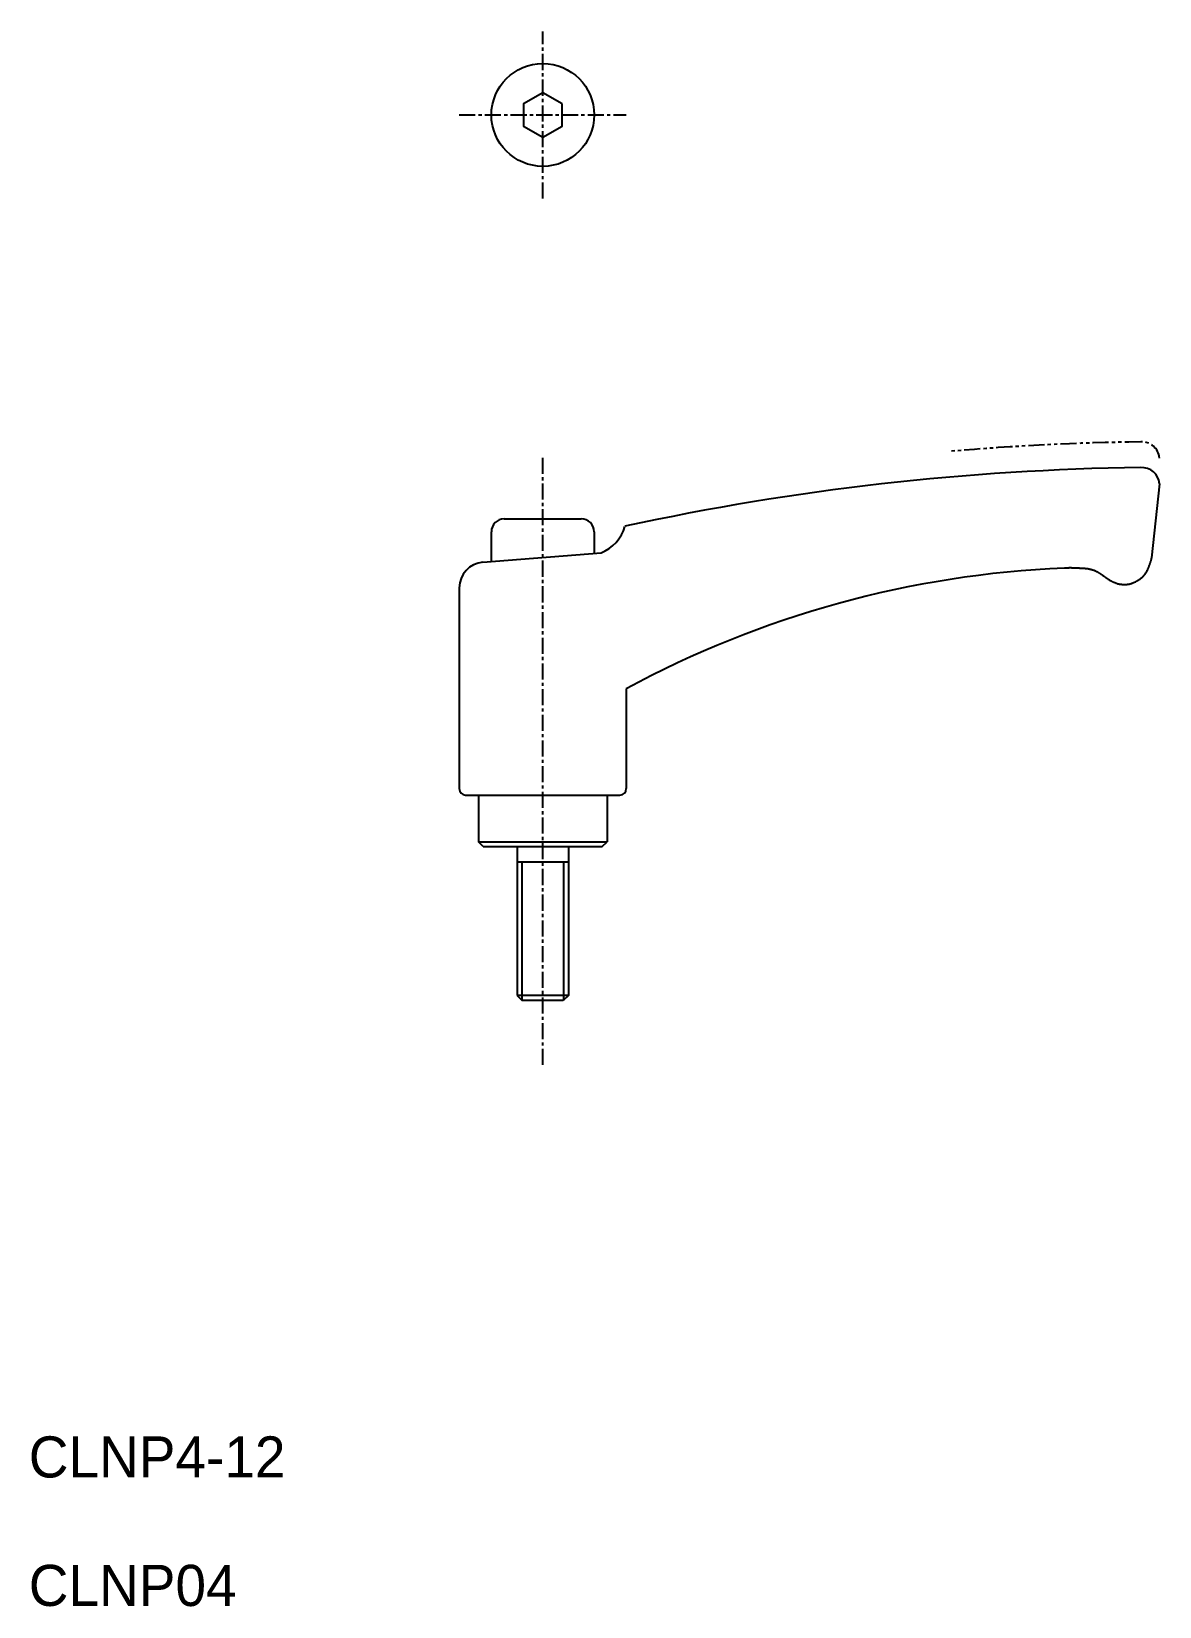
# Model space of a CAD drawing. Extents: x -2464 to -2376, y -904 to -781.
import ezdxf

# ---------------------------------------------------------------- set-up
doc = ezdxf.new("R2010")
doc.units = 0
doc.linetypes.add('CENTER', pattern=[2, 1.25, -0.25, 0.25, -0.25])
doc.linetypes.add('PHANTOM', pattern=[2.5, 1.25, -0.25, 0.25, -0.25, 0.25, -0.25])
doc.layers.get('0').update_dxf_attribs({"linetype": 'CONTINUOUS'})
doc.layers.add('CENTER', color=1, linetype='CENTER')

msp = doc.modelspace()

# ---------------------------------------------------------------- linework, layer by layer
at = {"color": 7, "linetype": 'CONTINUOUS'}
for p, q in [((-2375.99, -816.12), (-2376.62, -821.9)), ((-2426.99, -818.86), (-2420.99, -818.86)), ((-2427.99, -822.18), (-2427.99, -819.86)), ((-2419.99, -819.86), (-2419.99, -821.54)), ((-2428.65, -822.24), (-2419.45, -821.5)), ((-2430.49, -824.23), (-2430.49, -839.86)), ((-2417.49, -832.09), (-2417.49, -839.86)), ((-2429.99, -840.36), (-2417.99, -840.36)), ((-2428.99, -840.36), (-2428.99, -844)), ((-2418.99, -840.36), (-2418.99, -844)), ((-2428.63, -844.36), (-2428.99, -844)), ((-2428.99, -844), (-2418.99, -844)), ((-2428.63, -844.36), (-2419.36, -844.36)), ((-2425.99, -844.36), (-2425.99, -855.96)), ((-2421.99, -844.36), (-2421.99, -855.96)), ((-2419.36, -844.36), (-2418.99, -844)), ((-2425.99, -845.56), (-2421.99, -845.56)), ((-2425.99, -855.96), (-2425.59, -856.36)), ((-2421.99, -855.96), (-2425.99, -855.96)), ((-2422.39, -856.36), (-2425.59, -856.36)), ((-2421.99, -855.96), (-2422.39, -856.36))]:
    msp.add_line(p, q, dxfattribs=at)
at = {"color": 3, "linetype": 'CONTINUOUS'}
for p, q in [((-2425.61, -845.56), (-2425.61, -856.34)), ((-2422.37, -845.56), (-2422.37, -856.34))]:
    msp.add_line(p, q, dxfattribs=at)
at = {"color": 7, "linetype": 'CONTINUOUS'}
msp.add_lwpolyline([(-2422.49, -786.56), (-2423.99, -785.69), (-2425.49, -786.56), (-2425.49, -788.29), (-2423.99, -789.15), (-2422.49, -788.29)], close=True, dxfattribs=at)
at = {"color": 7}
msp.add_polyline3d([(-2376.62, -821.9, 0), (-2376.62, -821.9, 0), (-2376.62, -821.91, 0), (-2376.62, -821.91, 0), (-2376.62, -821.92, 0), (-2376.62, -821.93, 0), (-2376.63, -821.94, 0), (-2376.63, -821.96, 0), (-2376.64, -821.97, 0), (-2376.64, -821.99, 0), (-2376.65, -822.01, 0), (-2376.65, -822.03, 0), (-2376.66, -822.05, 0), (-2376.67, -822.07, 0), (-2376.67, -822.1, 0), (-2376.68, -822.12, 0), (-2376.69, -822.15, 0), (-2376.7, -822.18, 0), (-2376.71, -822.21, 0), (-2376.72, -822.24, 0), (-2376.73, -822.27, 0), (-2376.74, -822.3, 0), (-2376.75, -822.33, 0), (-2376.76, -822.36, 0), (-2376.77, -822.39, 0), (-2376.78, -822.43, 0), (-2376.79, -822.46, 0), (-2376.8, -822.49, 0), (-2376.82, -822.52, 0), (-2376.83, -822.56, 0), (-2376.84, -822.59, 0), (-2376.85, -822.62, 0), (-2376.87, -822.66, 0), (-2376.88, -822.69, 0), (-2376.89, -822.72, 0), (-2376.9, -822.75, 0), (-2376.92, -822.78, 0), (-2376.93, -822.81, 0), (-2376.94, -822.84, 0), (-2376.96, -822.87, 0), (-2376.97, -822.89, 0), (-2376.98, -822.92, 0), (-2377, -822.95, 0), (-2377.01, -822.97, 0), (-2377.03, -823, 0), (-2377.04, -823.02, 0), (-2377.05, -823.05, 0), (-2377.07, -823.07, 0), (-2377.08, -823.09, 0), (-2377.1, -823.12, 0), (-2377.11, -823.14, 0), (-2377.13, -823.16, 0), (-2377.14, -823.18, 0), (-2377.16, -823.2, 0), (-2377.17, -823.22, 0), (-2377.19, -823.24, 0), (-2377.2, -823.26, 0), (-2377.22, -823.28, 0), (-2377.23, -823.3, 0), (-2377.25, -823.32, 0), (-2377.27, -823.33, 0), (-2377.28, -823.35, 0), (-2377.3, -823.37, 0), (-2377.31, -823.39, 0), (-2377.33, -823.4, 0), (-2377.35, -823.42, 0), (-2377.37, -823.44, 0), (-2377.38, -823.45, 0), (-2377.4, -823.47, 0), (-2377.42, -823.48, 0), (-2377.44, -823.5, 0), (-2377.46, -823.51, 0), (-2377.47, -823.53, 0), (-2377.49, -823.54, 0), (-2377.51, -823.55, 0), (-2377.53, -823.57, 0), (-2377.55, -823.58, 0), (-2377.57, -823.6, 0), (-2377.59, -823.61, 0), (-2377.61, -823.62, 0), (-2377.63, -823.64, 0), (-2377.65, -823.65, 0), (-2377.67, -823.66, 0), (-2377.69, -823.68, 0), (-2377.72, -823.69, 0), (-2377.74, -823.7, 0), (-2377.76, -823.72, 0), (-2377.78, -823.73, 0), (-2377.8, -823.74, 0), (-2377.83, -823.75, 0), (-2377.85, -823.76, 0), (-2377.87, -823.78, 0), (-2377.9, -823.79, 0), (-2377.92, -823.8, 0), (-2377.94, -823.81, 0), (-2377.97, -823.82, 0), (-2377.99, -823.83, 0), (-2378.01, -823.84, 0), (-2378.04, -823.85, 0), (-2378.06, -823.86, 0), (-2378.09, -823.87, 0), (-2378.11, -823.88, 0), (-2378.14, -823.89, 0), (-2378.16, -823.9, 0), (-2378.18, -823.91, 0), (-2378.21, -823.91, 0), (-2378.23, -823.92, 0), (-2378.26, -823.93, 0), (-2378.28, -823.94, 0), (-2378.31, -823.94, 0), (-2378.34, -823.95, 0), (-2378.36, -823.96, 0), (-2378.39, -823.96, 0), (-2378.41, -823.97, 0), (-2378.44, -823.97, 0), (-2378.46, -823.98, 0), (-2378.49, -823.98, 0), (-2378.52, -823.98, 0), (-2378.54, -823.99, 0), (-2378.57, -823.99, 0), (-2378.59, -823.99, 0), (-2378.62, -823.99, 0), (-2378.64, -823.99, 0), (-2378.67, -823.99, 0), (-2378.7, -824, 0), (-2378.72, -824, 0), (-2378.75, -824, 0), (-2378.77, -824, 0), (-2378.8, -823.99, 0), (-2378.83, -823.99, 0), (-2378.85, -823.99, 0), (-2378.88, -823.99, 0), (-2378.9, -823.99, 0), (-2378.93, -823.98, 0), (-2378.95, -823.98, 0), (-2378.98, -823.98, 0), (-2379.01, -823.97, 0), (-2379.03, -823.97, 0), (-2379.06, -823.97, 0), (-2379.08, -823.96, 0), (-2379.11, -823.96, 0), (-2379.13, -823.95, 0), (-2379.16, -823.95, 0), (-2379.18, -823.94, 0), (-2379.21, -823.93, 0), (-2379.23, -823.93, 0), (-2379.26, -823.92, 0), (-2379.28, -823.91, 0), (-2379.31, -823.9, 0), (-2379.33, -823.9, 0), (-2379.36, -823.89, 0), (-2379.38, -823.88, 0), (-2379.41, -823.87, 0), (-2379.43, -823.86, 0), (-2379.46, -823.85, 0), (-2379.48, -823.84, 0), (-2379.5, -823.83, 0), (-2379.53, -823.82, 0), (-2379.55, -823.81, 0), (-2379.57, -823.8, 0), (-2379.6, -823.79, 0), (-2379.62, -823.78, 0), (-2379.64, -823.77, 0), (-2379.67, -823.75, 0), (-2379.69, -823.74, 0), (-2379.71, -823.73, 0), (-2379.73, -823.72, 0), (-2379.76, -823.71, 0), (-2379.78, -823.69, 0), (-2379.8, -823.68, 0), (-2379.82, -823.67, 0), (-2379.85, -823.65, 0), (-2379.87, -823.64, 0), (-2379.89, -823.63, 0), (-2379.91, -823.61, 0), (-2379.93, -823.6, 0), (-2379.96, -823.58, 0), (-2379.98, -823.57, 0), (-2380, -823.55, 0), (-2380.02, -823.54, 0), (-2380.04, -823.53, 0), (-2380.06, -823.51, 0), (-2380.08, -823.5, 0), (-2380.11, -823.48, 0), (-2380.13, -823.47, 0), (-2380.15, -823.45, 0), (-2380.17, -823.44, 0), (-2380.19, -823.42, 0), (-2380.21, -823.41, 0), (-2380.23, -823.39, 0), (-2380.25, -823.38, 0), (-2380.27, -823.36, 0), (-2380.3, -823.35, 0), (-2380.32, -823.33, 0), (-2380.34, -823.32, 0), (-2380.36, -823.3, 0), (-2380.38, -823.29, 0), (-2380.4, -823.27, 0), (-2380.42, -823.26, 0), (-2380.44, -823.24, 0), (-2380.46, -823.23, 0), (-2380.49, -823.22, 0), (-2380.51, -823.2, 0), (-2380.53, -823.19, 0), (-2380.55, -823.17, 0), (-2380.57, -823.16, 0), (-2380.59, -823.14, 0), (-2380.61, -823.13, 0), (-2380.64, -823.12, 0), (-2380.66, -823.1, 0), (-2380.68, -823.09, 0), (-2380.7, -823.08, 0), (-2380.72, -823.06, 0), (-2380.74, -823.05, 0), (-2380.77, -823.04, 0), (-2380.79, -823.02, 0), (-2380.81, -823.01, 0), (-2380.83, -823, 0), (-2380.85, -822.99, 0), (-2380.88, -822.98, 0), (-2380.9, -822.97, 0), (-2380.92, -822.95, 0), (-2380.94, -822.94, 0), (-2380.97, -822.93, 0), (-2380.99, -822.92, 0), (-2381.01, -822.91, 0), (-2381.04, -822.9, 0), (-2381.06, -822.89, 0), (-2381.08, -822.88, 0), (-2381.11, -822.88, 0), (-2381.13, -822.87, 0), (-2381.15, -822.86, 0), (-2381.18, -822.85, 0), (-2381.2, -822.84, 0), (-2381.22, -822.84, 0), (-2381.25, -822.83, 0), (-2381.27, -822.82, 0), (-2381.3, -822.82, 0), (-2381.32, -822.81, 0), (-2381.35, -822.8, 0), (-2381.37, -822.8, 0), (-2381.4, -822.79, 0), (-2381.42, -822.79, 0), (-2381.45, -822.78, 0), (-2381.47, -822.78, 0), (-2381.5, -822.77, 0), (-2381.52, -822.77, 0), (-2381.55, -822.76, 0), (-2381.57, -822.76, 0), (-2381.6, -822.75, 0), (-2381.62, -822.75, 0), (-2381.65, -822.75, 0), (-2381.67, -822.75, 0), (-2381.7, -822.74, 0), (-2381.73, -822.74, 0), (-2381.75, -822.74, 0), (-2381.78, -822.73, 0), (-2381.8, -822.73, 0), (-2381.83, -822.73, 0), (-2381.85, -822.73, 0), (-2381.88, -822.72, 0), (-2381.91, -822.72, 0), (-2381.93, -822.72, 0), (-2381.96, -822.72, 0), (-2381.98, -822.72, 0), (-2382.01, -822.71, 0), (-2382.04, -822.71, 0), (-2382.06, -822.71, 0), (-2382.09, -822.71, 0), (-2382.11, -822.71, 0), (-2382.14, -822.71, 0), (-2382.17, -822.71, 0), (-2382.19, -822.71, 0), (-2382.22, -822.7, 0), (-2382.24, -822.7, 0), (-2382.27, -822.7, 0), (-2382.3, -822.7, 0), (-2382.32, -822.7, 0), (-2382.35, -822.7, 0), (-2382.37, -822.7, 0), (-2382.4, -822.7, 0), (-2382.42, -822.7, 0), (-2382.45, -822.7, 0), (-2382.48, -822.69, 0), (-2382.5, -822.69, 0), (-2382.53, -822.69, 0), (-2382.55, -822.69, 0), (-2382.58, -822.69, 0), (-2382.6, -822.69, 0), (-2382.63, -822.69, 0), (-2382.66, -822.69, 0), (-2382.68, -822.69, 0), (-2382.71, -822.69, 0), (-2382.73, -822.69, 0), (-2382.76, -822.69, 0), (-2382.78, -822.69, 0), (-2382.81, -822.69, 0), (-2382.83, -822.68, 0), (-2382.86, -822.68, 0), (-2382.88, -822.68, 0), (-2382.91, -822.68, 0), (-2382.94, -822.68, 0), (-2382.96, -822.68, 0), (-2382.99, -822.68, 0), (-2383.01, -822.68, 0), (-2383.04, -822.68, 0), (-2383.06, -822.69, 0), (-2383.09, -822.69, 0), (-2383.11, -822.69, 0), (-2383.14, -822.69, 0), (-2383.16, -822.69, 0), (-2383.19, -822.69, 0), (-2383.22, -822.69, 0), (-2383.24, -822.69, 0), (-2383.27, -822.69, 0), (-2383.29, -822.69, 0), (-2383.32, -822.69, 0), (-2383.34, -822.69, 0), (-2383.37, -822.7, 0), (-2383.39, -822.7, 0)], dxfattribs=at)
at = {"color": 7, "linetype": 'CONTINUOUS'}
msp.add_circle((-2423.99, -787.42), 4, dxfattribs=at)
at = {"color": 3, "linetype": 'PHANTOM'}
for centre, radius, start, end in [((-2374.86, -1014.12), 201.27, 90.7381, 94.9523), ((-2377.36, -814.24), 1.37, 4.7437, 93.7297)]:
    msp.add_arc(centre, radius, start, end, dxfattribs=at)
at = {"color": 7, "linetype": 'CONTINUOUS'}
for centre, radius, start, end in [((-2374.86, -1016.12), 201.27, 90.7381, 102.2592), ((-2377.36, -816.24), 1.37, 4.7437, 93.7297), ((-2426.99, -819.86), 1, 90, 180), ((-2420.99, -819.86), 1, 0, 90), ((-2420.59, -818.61), 3.11, 291.467, 344.4521), ((-2428.49, -824.23), 2, 94.5943, 180), ((-2380.18, -900.94), 78.31, 92.3547, 118.4587), ((-2429.99, -839.86), 0.5, 180, 270), ((-2417.99, -839.86), 0.5, 270, 0)]:
    msp.add_arc(centre, radius, start, end, dxfattribs=at)
at = {"layer": 'CENTER', "color": 1, "linetype": 'CENTER'}
for p, q in [((-2423.99, -793.92), (-2423.99, -780.92)), ((-2430.49, -787.42), (-2417.49, -787.42)), ((-2423.99, -861.36), (-2423.99, -813.86))]:
    msp.add_line(p, q, dxfattribs=at)

# ---------------------------------------------------------------- texts
at = {"color": 7, "linetype": 'CONTINUOUS'}
for s, p in [('CLNP4-12', (-2463.99, -893.48)), ('CLNP04', (-2463.99, -903.48))]:
    msp.add_text(s, height=3.2, dxfattribs=at).set_placement(p)

doc.saveas('drawing.dxf')
